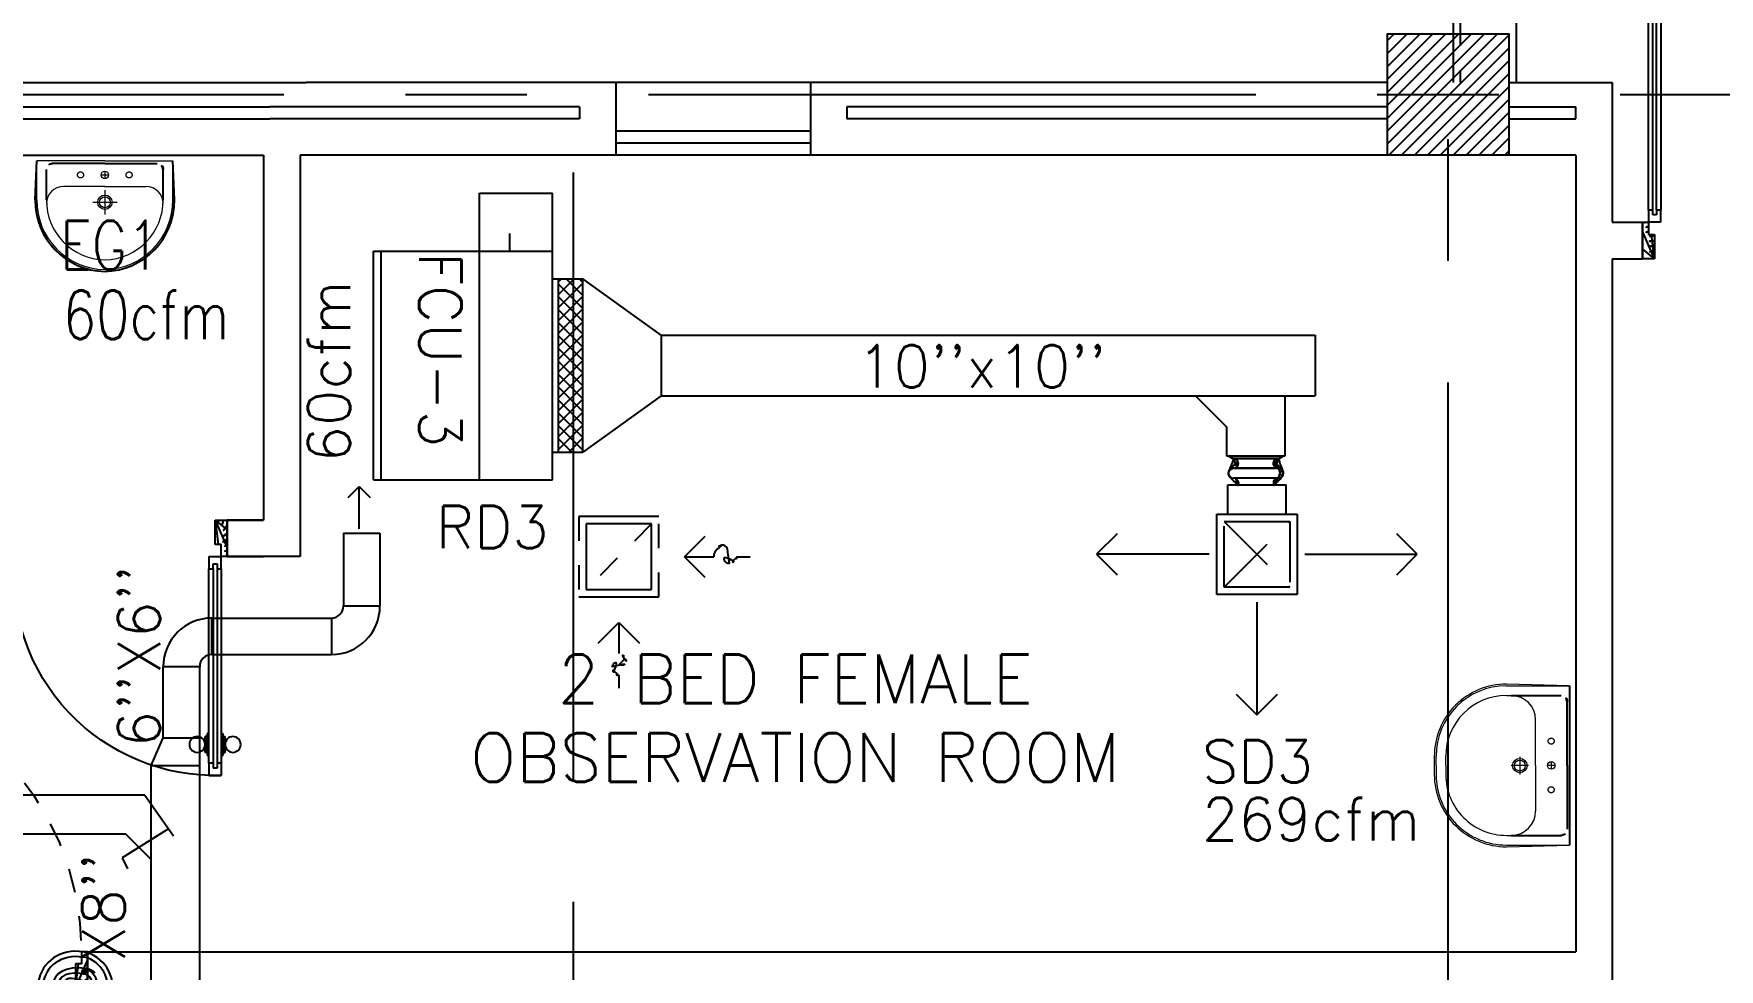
# Model space of a CAD drawing. Extents: x 417866230.2 to 417866327.8, y 43498045.5 to 43498135.4.
# Drawn here: x 417866292.42 to 417866299.35, y 43498118.33 to 43498122.17 of the extents above; entities that cross this region are included whole.
import ezdxf
from ezdxf.enums import TextEntityAlignment as Align

# ---------------------------------------------------------------- set-up
doc = ezdxf.new("R2010")
doc.units = 0
doc.header["$MEASUREMENT"] = 0
for name, pattern in [('CENTERX2', [4, 2.5, -0.5, 0.5, -0.5]), ('DASHED', [0.75, 0.5, -0.25]), ('HIDDEN', [0.375, 0.25, -0.125]), ('HIDDEN2', [0.1875, 0.125, -0.0625])]:
    doc.linetypes.add(name, pattern=pattern)
doc.layers.get('0').update_dxf_attribs({"linetype": 'CONTINUOUS'})
for name, color, linetype in [('AXES', 11, 'CENTERX2'), ('COL', 9, 'CONTINUOUS'), ('DOOR', 9, 'CONTINUOUS'), ('DOOR-DIM', 9, 'CONTINUOUS'), ('DUCT', 6, 'CONTINUOUS'), ('FCU', 6, 'CONTINUOUS'), ('FIX', 9, 'CONTINUOUS'), ('HAT', 12, 'CONTINUOUS'), ('INSUL', 9, 'CONTINUOUS'), ('M-AC-FLEX', 3, 'CONTINUOUS'), ('M-EGU.', 2, 'CONTINUOUS'), ('RM-NAME', 9, 'CONTINUOUS'), ('SCD', 2, 'CONTINUOUS'), ('STR', 9, 'CONTINUOUS'), ('WALL', 4, 'CONTINUOUS'), ('WIN', 9, 'CONTINUOUS')]:
    doc.layers.add(name, color=color, linetype=linetype)
doc.styles.add('ROMANS', font='ROMANS.shx', dxfattribs={"width": 0.6})

# ---------------------------------------------------------------- blocks, each defined once
blk = doc.blocks.new('A$C010A25D0')
at = {"layer": 'DOOR', "color": 0, "linetype": 'ByBlock'}
for p, q in [((0.3, 2030.9), (0.3, 1980.9)), ((0.3, 1980.9), (0.3, 2030.9)), ((50.3, 2030.9), (0.3, 2030.9)), ((30.3, 2013.9), (30.3, 1997.9)), ((50.3, 2013.9), (30.3, 2013.9)), ((50.3, 2030.9), (50.3, 2013.9)), ((82.7, 2030.9), (82.7, 2038.1)), ((172.7, 2038.1), (82.7, 2038.1)), ((95.3, 2038.1), (95.3, 2047.1)), ((95.3, 2047.1), (160.1, 2047.1)), ((95.3, 2038.1), (160.1, 2038.1)), ((160.1, 2038.1), (160.1, 2047.1)), ((172.7, 2030.9), (172.7, 2038.1)), ((950.3, 2013.9), (950.3, 2030.9)), ((950.3, 2030.9), (1000.3, 2030.9)), ((970.3, 2013.9), (950.3, 2013.9)), ((970.3, 1997.9), (970.3, 2013.9)), ((1000.3, 2055.9), (1000.3, 2030.9)), ((1000.3, 2055.9), (1150.3, 2055.9)), ((1000.3, 1980.9), (1000.3, 2030.9)), ((1000.3, 2030.9), (1050.3, 2030.9)), ((1050.3, 2030.9), (1050.3, 2005.9)), ((1150.3, 2005.9), (1150.3, 2055.9)), ((50.3, 1980.9), (0.3, 1980.9)), ((50.3, 1997.9), (30.3, 1997.9)), ((50.3, 1997.9), (50.3, 1980.9)), ((82.7, 1980.9), (82.7, 1973.7)), ((172.7, 1973.7), (82.7, 1973.7)), ((95.3, 1973.7), (95.3, 1964.7)), ((95.3, 1973.7), (160.1, 1973.7)), ((95.3, 1964.7), (160.1, 1964.7)), ((160.1, 1973.7), (160.1, 1964.7)), ((172.7, 1980.9), (172.7, 1973.7)), ((950.3, 1980.9), (950.3, 1997.9)), ((950.3, 1997.9), (970.3, 1997.9)), ((1000.3, 1980.9), (950.3, 1980.9)), ((1050.3, 2005.9), (1150.3, 2005.9)), ((95.3, 147.1), (160.1, 147.1)), ((95.3, 138.1), (95.3, 147.1)), ((160.1, 138.1), (160.1, 147.1)), ((50.3, 130.9), (0.3, 130.9)), ((0.3, 130.9), (0.3, 80.9)), ((0.3, 80.9), (0.3, 130.9)), ((50.3, 80.9), (0.3, 80.9)), ((50.3, 113.9), (30.3, 113.9)), ((30.3, 97.9), (30.3, 113.9)), ((50.3, 97.9), (30.3, 97.9)), ((50.3, 113.9), (50.3, 130.9)), ((50.3, 80.9), (50.3, 97.9)), ((172.7, 138.1), (82.7, 138.1)), ((82.7, 130.9), (82.7, 138.1)), ((82.7, 80.9), (82.7, 73.7)), ((172.7, 73.7), (82.7, 73.7)), ((95.3, 138.1), (160.1, 138.1)), ((95.3, 73.7), (160.1, 73.7)), ((95.3, 73.7), (95.3, 64.7)), ((160.1, 73.7), (160.1, 64.7)), ((172.7, 130.9), (172.7, 138.1)), ((172.7, 80.9), (172.7, 73.7)), ((1000.3, 130.9), (950.3, 130.9)), ((950.3, 130.9), (950.3, 113.9)), ((950.3, 113.9), (970.3, 113.9)), ((970.3, 97.9), (950.3, 97.9)), ((950.3, 97.9), (950.3, 80.9)), ((950.3, 80.9), (1000.3, 80.9)), ((970.3, 113.9), (970.3, 97.9)), ((1000.3, 130.9), (1000.3, 80.9)), ((1000.3, 55.9), (1000.3, 80.9)), ((1000.3, 80.9), (1050.3, 80.9)), ((1050.3, 80.9), (1050.3, 105.9)), ((1050.3, 105.9), (1150.3, 105.9)), ((1150.3, 105.9), (1150.3, 55.9)), ((95.3, 64.7), (160.1, 64.7)), ((1000.3, 55.9), (1150.3, 55.9))]:
    blk.add_line(p, q, dxfattribs=at)
at = {"layer": 'DOOR', "linetype": 'ByBlock'}
for p, q in [((950.3, 2030.9), (50.3, 2030.9)), ((950.3, 2013.9), (50.3, 2013.9)), ((950.3, 1997.9), (50.3, 1997.9)), ((50.3, 1980.9), (950.3, 1980.9)), ((50.3, 130.9), (950.3, 130.9)), ((950.3, 113.9), (50.3, 113.9)), ((950.3, 97.9), (50.3, 97.9)), ((950.3, 80.9), (50.3, 80.9)), ((1150.3, 55.9), (1000.3, 55.9))]:
    blk.add_line(p, q, dxfattribs=at)
at = {"layer": 'DOOR', "color": 9, "linetype": 'ByBlock'}
for p, q in [((1150.3, 2005.9), (1036.6, 2055.9)), ((1150.3, 2005.9), (1050.3, 2019.3)), ((1150.3, 2005.9), (1110.2, 2055.9)), ((1150.3, 105.9), (1036.6, 55.9)), ((1150.3, 105.9), (1050.3, 92.6)), ((1150.3, 105.9), (1110.2, 55.9))]:
    blk.add_line(p, q, dxfattribs=at)
at = {"layer": 'DOOR', "color": 0, "linetype": 'ByBlock'}
for centre in [(127.7, 2079.5), (127.7, 1932.4), (127.7, 179.5), (127.7, 32.4)]:
    blk.add_circle(centre, 32.4, dxfattribs=at)
at = {"layer": 'DOOR', "linetype": 'HIDDEN', "ltscale": 0.5}
for centre, start, end in [((951.3, 2005.9), 178.49405, 272.95682), ((951.3, 105.9), 87.04318, 181.50595)]:
    blk.add_arc(centre, 951.3, start, end, dxfattribs=at)
at = {"layer": 'DOOR', "color": 9, "linetype": 'ByBlock'}
for centre, radius, start, end in [((1150.3, 2005.9), 154.4, 161.10529, 166.28577), ((1150.3, 2005.9), 134.4, 158.15985, 169.28002), ((1150.3, 2005.9), 114.4, 154.08384, 167.37743), ((1150.3, 2005.9), 94.4, 148.01819, 180), ((1150.3, 2005.9), 74.4, 137.77643, 180), ((1150.3, 2005.9), 54.4, 113.20738, 180), ((1150.3, 2005.9), 34.4, 90, 180), ((1150.3, 2005.9), 14.4, 90, 180), ((1150.3, 105.9), 134.4, 190.71998, 201.84015), ((1150.3, 105.9), 114.4, 192.62257, 205.91616), ((1150.3, 105.9), 94.4, 180, 211.98181), ((1150.3, 105.9), 74.4, 180, 222.22357), ((1150.3, 105.9), 54.4, 180, 246.79262), ((1150.3, 105.9), 34.4, 180, 270), ((1150.3, 105.9), 14.4, 180, 270), ((1150.3, 105.9), 154.4, 193.71423, 198.89471)]:
    blk.add_arc(centre, radius, start, end, dxfattribs=at)
at = {"layer": 'WALL'}
blk.add_line((1000.3, 55.9), (1150.3, 55.9), dxfattribs=at)
blk = doc.blocks.new('*X36')
at = {"color": 0}
for p, q in [((80579.2, 69548.4), (81031.9, 70001)), ((80579.2, 69601.4), (80978.8, 70001)), ((80579.2, 69654.4), (80925.8, 70001)), ((80579.2, 69707.5), (80872.8, 70001)), ((80579.2, 69760.5), (80819.7, 70001)), ((80579.2, 69813.5), (80766.7, 70001)), ((80579.2, 69866.6), (80713.7, 70001)), ((80579.2, 69919.6), (80660.6, 70001)), ((80579.2, 69972.6), (80607.6, 70001)), ((80584.9, 69501), (81079.2, 69995.3)), ((80637.9, 69501), (81079.2, 69942.3)), ((80691, 69501), (81079.2, 69889.3)), ((80744, 69501), (81079.2, 69836.2)), ((80797, 69501), (81079.2, 69783.2)), ((80850.1, 69501), (81079.2, 69730.2)), ((80903.1, 69501), (81079.2, 69677.1)), ((80956.1, 69501), (81079.2, 69624.1)), ((81009.2, 69501), (81079.2, 69571.1)), ((81062.2, 69501), (81079.2, 69518))]:
    blk.add_line(p, q, dxfattribs=at)
blk = doc.blocks.new('RM1')
at = {"layer": 'RM-NAME', "style": 'ROMANS'}
for tag, p in [('ROOMNAME1', (0, 323.8)), ('ROOMNAME2', (0, 0))]:
    blk.add_attdef(tag, text='', height=200, dxfattribs=at).set_placement(p, align=Align.MIDDLE)
blk = doc.blocks.new('LAV-003')
at = {"layer": 'FIX', "linetype": 'ByBlock'}
blk.add_line((-327.5, -25), (327.5, -25), dxfattribs=at)
at = {"layer": 'FIX', "linetype": 'Continuous', "lineweight": 20}
for p, q in [((-327.5, -285), (-327.5, -25)), ((327.5, -285), (327.5, -25)), ((0, -165), (-187.5, -165)), ((0, -165), (187.5, -165)), ((-287.5, -285), (-287.5, -265)), ((287.5, -285), (287.5, -265)), ((0, -535), (-37.5, -535)), ((0, -535), (37.5, -535)), ((0, -575), (-37.5, -575)), ((0, -575), (37.5, -575))]:
    blk.add_line(p, q, dxfattribs=at)
at = {"layer": 'FIX', "linetype": 'ByBlock', "ltscale": 0.3}
for p, q in [((-287.5, -265), (-287.5, -60)), ((0, -35), (-262.5, -35)), ((0, -35), (262.5, -35)), ((287.5, -265), (287.5, -60))]:
    blk.add_line(p, q, dxfattribs=at)
at = {"layer": 'FIX', "lineweight": 20}
for p, q in [((-15.6, -100.9), (15.5, -100.9)), ((0, -85.4), (0, -116.5))]:
    blk.add_line(p, q, dxfattribs=at)
at = {"layer": 'FIX', "linetype": 'DASHED', "lineweight": 20, "ltscale": 0.04}
for p, q in [((0, -193.9), (0, -266.1)), ((-35.7, -230.5), (36.6, -230.5))]:
    blk.add_line(p, q, dxfattribs=at)
at = {"layer": 'FIX', "linetype": 'Continuous', "lineweight": 20}
blk.add_lwpolyline([(294.8, -25), (0, -25), (-327.5, -25), (-334.5, -285, 0.414214), (-37.5, -582), (0, -582), (37.5, -582, 0.414214), (334.5, -285), (327.5, -25), (0, -25)], format="xyb", dxfattribs=at)
at = {"layer": 'FIX', "linetype": 'HIDDEN', "lineweight": 20, "ltscale": 0.05}
for centre in [(-100, -100.9), (100, -100.9)]:
    blk.add_circle(centre, 12.4, dxfattribs=at)
at = {"layer": 'FIX', "lineweight": 20}
for centre, radius in [((0, -100.9), 15.5), ((0.5, -230), 29.5), ((0.5, -230), 22.5)]:
    blk.add_circle(centre, radius, dxfattribs=at)
at = {"layer": 'FIX', "linetype": 'ByBlock', "ltscale": 0.3}
for centre, start, end in [((-262.5, -60), 90, 180), ((262.5, -60), 0, 90)]:
    blk.add_arc(centre, 25, start, end, dxfattribs=at)
at = {"layer": 'FIX', "linetype": 'Continuous', "lineweight": 20}
for centre, radius, start, end in [((-187.5, -265), 100, 90, 180), ((187.5, -265), 100, 0, 90), ((-37.5, -285), 290, 180, 270), ((-37.5, -285), 250, 180, 270), ((37.5, -285), 290, 270, 0), ((37.5, -285), 250, 270, 0)]:
    blk.add_arc(centre, radius, start, end, dxfattribs=at)
blk = doc.blocks.new('DOOR100')
at = {"layer": 'DOOR', "color": 7, "linetype": 'ByBlock'}
for p, q in [((-75, 1250), (-75, 1300)), ((-75, 1300), (-25, 1300)), ((-25, 1300), (-75, 1300)), ((-58, 1250), (-75, 1250)), ((-58, 1250), (-58, 1270)), ((-42, 1270), (-58, 1270)), ((-42, 1250), (-42, 1270)), ((-25, 1250), (-42, 1250)), ((-25, 1250), (-25, 1300)), ((-91.2, 1205), (-91.2, 1140.2)), ((-82.2, 1205), (-91.2, 1205)), ((-82.2, 1127.6), (-82.2, 1217.6)), ((-75, 1217.6), (-82.2, 1217.6)), ((-82.2, 1205), (-82.2, 1140.2)), ((-25, 1217.6), (-17.8, 1217.6)), ((-17.8, 1127.6), (-17.8, 1217.6)), ((-17.8, 1205), (-17.8, 1140.2)), ((-17.8, 1205), (-8.8, 1205)), ((-8.8, 1205), (-8.8, 1140.2)), ((-82.2, 1140.2), (-91.2, 1140.2)), ((-75, 1127.6), (-82.2, 1127.6)), ((-25, 1127.6), (-17.8, 1127.6)), ((-17.8, 1140.2), (-8.8, 1140.2)), ((-1200, 0), (-1200, 150)), ((-1200, 150), (-1175, 150)), ((-1200, 150), (-1200, 0)), ((-1175, 150), (-1175, 100)), ((-75, 200), (-58, 200)), ((-75, 150), (-75, 200)), ((-75, 150), (-25, 150)), ((-58, 200), (-58, 180)), ((-58, 180), (-42, 180)), ((-42, 200), (-25, 200)), ((-42, 180), (-42, 200)), ((-25, 200), (-25, 150)), ((0, 150), (-25, 150)), ((-25, 150), (-25, 100)), ((0, 0), (0, 150)), ((0, 150), (0, 0)), ((-1150, 0), (-1200, 113.7)), ((-1175, 100), (-1150, 100)), ((-1150, 0), (-1163.4, 100)), ((-1150, 100), (-1150, 0)), ((-50, 0), (0, 113.7)), ((-50, 100), (-50, 0)), ((-50, 0), (-36.6, 100)), ((-25, 100), (-50, 100)), ((-1150, 0), (-1200, 40.1)), ((-1150, 0), (-1200, 0)), ((-50, 0), (0, 40.1)), ((-50, 0), (0, 0))]:
    blk.add_line(p, q, dxfattribs=at)
at = {"layer": 'DOOR', "linetype": 'ByBlock'}
for p, q in [((-75, 1250), (-75, 200)), ((-58, 200), (-58, 1250)), ((-42, 200), (-42, 1250)), ((-25, 200), (-25, 1250))]:
    blk.add_line(p, q, dxfattribs=at)
at = {"layer": 'DOOR', "color": 7, "linetype": 'ByBlock'}
for centre in [(-123.5, 1172.6), (23.5, 1172.6)]:
    blk.add_circle(centre, 32.4, dxfattribs=at)
at = {"layer": 'DOOR', "linetype": 'HIDDEN', "ltscale": 0.5}
blk.add_arc((-25, 150), 1150, 90, 180, dxfattribs=at)
at = {"layer": 'DOOR', "color": 7, "linetype": 'ByBlock'}
for centre, radius, start, end in [((-1150, 0), 154.4, 103.71423, 108.89471), ((-50, 0), 154.4, 71.10529, 76.28577), ((-1150, 0), 134.4, 100.71998, 111.84015), ((-1150, 0), 94.4, 90, 121.98181), ((-1150, 0), 74.4, 90, 132.22357), ((-50, 0), 94.4, 58.01819, 90), ((-50, 0), 74.4, 47.77643, 90), ((-50, 0), 134.4, 68.15985, 79.28002), ((-50, 0), 114.4, 64.08384, 77.37743), ((-1150, 0), 54.4, 90, 156.79262), ((-1150, 0), 34.4, 90, 180), ((-1150, 0), 14.4, 90, 180), ((-50, 0), 54.4, 23.20738, 90), ((-50, 0), 34.4, 0, 90), ((-50, 0), 14.4, 0, 90)]:
    blk.add_arc(centre, radius, start, end, dxfattribs=at)
blk = doc.blocks.new('DOOR90')
at = {"layer": 'DOOR', "color": 7, "linetype": 'ByBlock'}
for p, q in [((-150, 0), (0, 0)), ((-150, 0), (-150, -25)), ((0, -50), (-113.7, 0)), ((0, -50), (-40.1, 0)), ((0, -50), (0, 0)), ((-1000, -25), (-1050, -25)), ((-1050, -75), (-1050, -25)), ((-1050, -25), (-1050, -75)), ((-1000, -42), (-1020, -42)), ((-1020, -42), (-1020, -58)), ((-1000, -58), (-1020, -58)), ((-1000, -25), (-1000, -42)), ((-1000, -58), (-1000, -75)), ((-877.6, -17.8), (-967.6, -17.8)), ((-967.6, -25), (-967.6, -17.8)), ((-955, -8.8), (-890.2, -8.8)), ((-955, -17.8), (-955, -8.8)), ((-955, -17.8), (-890.2, -17.8)), ((-890.2, -17.8), (-890.2, -8.8)), ((-877.6, -25), (-877.6, -17.8)), ((-200, -25), (-150, -25)), ((-200, -42), (-200, -25)), ((-180, -42), (-200, -42)), ((-200, -58), (-180, -58)), ((-200, -75), (-200, -58)), ((-180, -58), (-180, -42)), ((-150, -25), (-100, -25)), ((-150, -75), (-150, -25)), ((-100, -25), (-100, -50)), ((0, -50), (-100, -36.6)), ((-100, -50), (0, -50)), ((-1000, -75), (-1050, -75)), ((-967.6, -75), (-967.6, -82.2)), ((-877.6, -82.2), (-967.6, -82.2)), ((-955, -82.2), (-890.2, -82.2)), ((-955, -82.2), (-955, -91.2)), ((-955, -91.2), (-890.2, -91.2)), ((-890.2, -82.2), (-890.2, -91.2)), ((-877.6, -75), (-877.6, -82.2)), ((-150, -75), (-200, -75)), ((-150, -875), (-100, -875)), ((-150, -900), (-150, -875)), ((-150, -900), (0, -900)), ((0, -900), (-150, -900)), ((0, -850), (-113.7, -900)), ((-100, -875), (-100, -850)), ((0, -850), (-100, -863.4)), ((-100, -850), (0, -850)), ((0, -850), (-40.1, -900)), ((0, -850), (0, -900))]:
    blk.add_line(p, q, dxfattribs=at)
at = {"layer": 'DOOR', "linetype": 'ByBlock'}
for p, q in [((-200, -25), (-1000, -25)), ((-200, -42), (-1000, -42)), ((-200, -58), (-1000, -58)), ((-1000, -75), (-200, -75))]:
    blk.add_line(p, q, dxfattribs=at)
at = {"layer": 'DOOR', "color": 7, "linetype": 'ByBlock'}
for centre in [(-922.6, 23.5), (-922.6, -123.5)]:
    blk.add_circle(centre, 32.4, dxfattribs=at)
for centre, radius, start, end in [((0, -50), 154.4, 161.10529, 166.28577), ((0, -50), 94.4, 148.01819, 180), ((0, -50), 134.4, 158.15985, 169.28002), ((0, -50), 114.4, 154.08384, 167.37743), ((0, -50), 74.4, 137.77643, 180), ((0, -50), 54.4, 113.20738, 180), ((0, -50), 34.4, 90, 180), ((0, -50), 14.4, 90, 180), ((0, -850), 154.4, 193.71423, 198.89471), ((0, -850), 134.4, 190.71998, 201.84015), ((0, -850), 94.4, 180, 211.98181), ((0, -850), 74.4, 180, 222.22357), ((0, -850), 54.4, 180, 246.79262), ((0, -850), 34.4, 180, 270), ((0, -850), 14.4, 180, 270)]:
    blk.add_arc(centre, radius, start, end, dxfattribs=at)
at = {"layer": 'DOOR', "linetype": 'HIDDEN', "ltscale": 0.5}
blk.add_arc((-222.2, -50), 828.2, 178.27012, 275.00304, dxfattribs=at)
blk = doc.blocks.new('9RCD')
at = {"color": 2}
blk.add_line((0, 407), (0, 450), dxfattribs=at)
at = {"layer": 'M-EGU.'}
for p, q in [((0, 225), (-70.7, 295.7)), ((0, 225), (0, 331.9)), ((70.7, 295.7), (0, 225)), ((-295.7, 70.7), (-225, 0)), ((112.5, 112.5), (-112.5, 112.5)), ((-112.5, 112.5), (-112.5, -112.5)), ((112.5, -112.5), (112.5, 112.5)), ((-225, 0), (-326.1, 0)), ((-225, 0), (-295.7, -70.7)), ((-112.5, -112.5), (112.5, -112.5))]:
    blk.add_line(p, q, dxfattribs=at)
at = {"layer": 'M-EGU.', "linetype": 'HIDDEN'}
for p, q in [((137.5, 137.5), (-137.5, 137.5)), ((-137.5, 137.5), (-137.5, -137.5)), ((137.5, -137.5), (137.5, 137.5)), ((-112.5, -112.5), (112.5, 112.5)), ((-137.5, -137.5), (137.5, -137.5))]:
    blk.add_line(p, q, dxfattribs=at)
at = {"layer": 'M-EGU.', "color": 2}
blk.add_line((-405.7, 0), (-450, 0), dxfattribs=at)
blk.add_lwpolyline([(0, 407, -0.187862), (18.4, 395.6, -0.202645), (23.4, 376.1, -0.616915), (-1.7, 368, 0.668708), (-25.3, 358.4, 0.194285), (-18.2, 340.4, 0.186051), (0, 331.9)], format="xyb", dxfattribs=at)
at = {"layer": 'M-EGU.'}
blk.add_lwpolyline([(-405.7, 0, -0.1324), (-394.5, 16.1, -0.15664), (-379.1, 22.4, -0.736612), (-366.5, -9, 0.774232), (-352.6, -39.4, 0.203349), (-331.5, -25.7, 0.193808), (-326.1, 0)], format="xyb", dxfattribs=at)
blk = doc.blocks.new('*X118')
at = {"color": 0}
for p, q in [((23911.7, -1650.2), (23966, -1595.9)), ((23911.7, -1597.2), (23912.9, -1595.9)), ((23969.8, -1695.9), (23911.7, -1637.8)), ((23919, -1695.9), (24019, -1595.9)), ((24022.8, -1695.9), (23922.8, -1595.9)), ((23972, -1695.9), (24072, -1595.9)), ((24075.9, -1695.9), (23975.9, -1595.9)), ((24025.1, -1695.9), (24125.1, -1595.9)), ((24128.9, -1695.9), (24028.9, -1595.9)), ((24078.1, -1695.9), (24178.1, -1595.9)), ((24181.9, -1695.9), (24081.9, -1595.9)), ((24131.1, -1695.9), (24231.1, -1595.9)), ((24235, -1695.9), (24135, -1595.9)), ((24184.2, -1695.9), (24284.2, -1595.9)), ((24288, -1695.9), (24188, -1595.9)), ((24237.2, -1695.9), (24337.2, -1595.9)), ((24341, -1695.9), (24241, -1595.9)), ((24290.2, -1695.9), (24390.2, -1595.9)), ((24394.1, -1695.9), (24294.1, -1595.9)), ((24343.3, -1695.9), (24443.3, -1595.9)), ((24447.1, -1695.9), (24347.1, -1595.9)), ((24396.3, -1695.9), (24496.3, -1595.9)), ((24500.1, -1695.9), (24400.1, -1595.9)), ((24449.3, -1695.9), (24549.3, -1595.9)), ((24553.2, -1695.9), (24453.2, -1595.9)), ((24502.4, -1695.9), (24602.4, -1595.9)), ((24606.2, -1695.9), (24506.2, -1595.9)), ((24555.4, -1695.9), (24623.7, -1627.6)), ((24623.7, -1660.4), (24559.2, -1595.9)), ((24623.7, -1607.4), (24612.3, -1595.9)), ((23916.8, -1695.9), (23911.7, -1690.9)), ((24608.4, -1695.9), (24623.7, -1680.7))]:
    blk.add_line(p, q, dxfattribs=at)

msp = doc.modelspace()

# ---------------------------------------------------------------- linework, layer by layer
at = {"layer": 'AXES'}
for p, q in [((417866298.2369, 43498046.2382), (417866298.2369, 43498134.7153)), ((417866230.9454, 43498121.9221), (417866300.0369, 43498121.9221)), ((417866294.6369, 43498063.1021), (417866294.6369, 43498121.6721))]:
    msp.add_line(p, q, dxfattribs=at)
at = {"layer": 'COL'}
msp.add_lwpolyline([(417866297.9869, 43498121.6721), (417866297.9869, 43498122.1721), (417866298.4869, 43498122.1721), (417866298.4869, 43498121.6721)], close=True, dxfattribs=at)
at = {"layer": 'DUCT'}
for p, q in [((417866294.9976, 43498120.9329), (417866294.6756, 43498121.1639)), ((417866294.9976, 43498120.9329), (417866297.6897, 43498120.9329)), ((417866294.9976, 43498120.9329), (417866294.9976, 43498120.6829)), ((417866297.6897, 43498120.9329), (417866297.6897, 43498120.6829)), ((417866294.9976, 43498120.6829), (417866294.6756, 43498120.4519)), ((417866294.9976, 43498120.6829), (417866297.6897, 43498120.6829)), ((417866297.1974, 43498120.6829), (417866297.3254, 43498120.5549)), ((417866297.5654, 43498120.6829), (417866297.5654, 43498120.4349)), ((417866297.3254, 43498120.4349), (417866297.3254, 43498120.5549)), ((417866297.5654, 43498120.4349), (417866297.3254, 43498120.4349)), ((417866293.6906, 43498120.1185), (417866293.8406, 43498120.1185)), ((417866293.6906, 43498120.1185), (417866293.6906, 43498119.8192)), ((417866293.8406, 43498120.1185), (417866293.8406, 43498119.8192)), ((417866293.1486, 43498119.6192), (417866293.1486, 43498119.7692)), ((417866293.1486, 43498119.7692), (417866293.6406, 43498119.7692)), ((417866293.6406, 43498119.7692), (417866293.6406, 43498119.6192)), ((417866293.6906, 43498119.8192), (417866293.8406, 43498119.8192)), ((417866293.0986, 43498119.5692), (417866292.9486, 43498119.5692)), ((417866292.9486, 43498119.2771), (417866292.9486, 43498119.5692)), ((417866293.0986, 43498110.9641), (417866293.0986, 43498119.5692)), ((417866293.1486, 43498119.6192), (417866293.6406, 43498119.6192)), ((417866292.8986, 43498119.1633), (417866292.9486, 43498119.2771)), ((417866292.9486, 43498119.2771), (417866293.0986, 43498119.2771)), ((417866292.8986, 43498117.8871), (417866292.8986, 43498119.1633)), ((417866292.8986, 43498119.1633), (417866293.0986, 43498119.1633)), ((417866292.8734, 43498119.0414), (417866291.0841, 43498119.0414)), ((417866292.8734, 43498119.0414), (417866292.991, 43498118.8735)), ((417866291.0841, 43498118.8814), (417866292.7934, 43498118.8814)), ((417866292.9704, 43498118.9029), (417866292.7789, 43498118.7828)), ((417866292.8986, 43498118.7762), (417866292.7934, 43498118.8814)), ((417866292.7789, 43498118.7828), (417866292.7789, 43498118.7828)), ((417866292.7789, 43498118.7828), (417866292.8019, 43498118.7376))]:
    msp.add_line(p, q, dxfattribs=at)
for centre, radius, start, end in [((417866293.1486, 43498119.5692), 0.2, 90, 180), ((417866293.6406, 43498119.8192), 0.2, 270, 0), ((417866293.6406, 43498119.8192), 0.05, 270, 0), ((417866293.1486, 43498119.5692), 0.05, 90, 180)]:
    msp.add_arc(centre, radius, start, end, dxfattribs=at)
at = {"layer": 'FCU', "color": 3}
for p, q in [((417866294.2506, 43498121.2779), (417866294.2506, 43498121.5159)), ((417866294.2506, 43498121.5159), (417866294.5506, 43498121.5159)), ((417866294.5506, 43498121.2779), (417866294.5506, 43498121.5159)), ((417866294.3756, 43498121.2779), (417866294.3756, 43498121.3513)), ((417866293.8456, 43498120.3379), (417866293.8456, 43498121.2779)), ((417866294.5506, 43498121.1639), (417866294.6756, 43498121.1639)), ((417866294.5756, 43498120.4519), (417866294.5756, 43498121.1639)), ((417866294.6756, 43498120.4519), (417866294.6756, 43498121.1639)), ((417866294.5506, 43498120.4519), (417866294.6756, 43498120.4519))]:
    msp.add_line(p, q, dxfattribs=at)
at = {"layer": 'FCU', "color": 6}
for p, q in [((417866293.8136, 43498121.2779), (417866294.5506, 43498121.2779)), ((417866293.8136, 43498120.3379), (417866293.8136, 43498121.2779)), ((417866294.2506, 43498120.3379), (417866294.2506, 43498121.2779)), ((417866294.5506, 43498120.3379), (417866294.5506, 43498121.2779)), ((417866293.8136, 43498120.3379), (417866294.5506, 43498120.3379))]:
    msp.add_line(p, q, dxfattribs=at)
at = {"layer": 'FIX', "linetype": 'ByBlock', "ltscale": 0.3}
for p, q in [((417866292.4211, 43498121.4891), (417866292.4281, 43498121.6491)), ((417866292.7081, 43498121.6391), (417866292.4931, 43498121.6391)), ((417866292.7081, 43498121.6391), (417866292.9231, 43498121.6391)), ((417866292.9951, 43498121.4891), (417866292.9881, 43498121.6491)), ((417866292.4681, 43498121.4891), (417866292.4681, 43498121.6141)), ((417866292.9481, 43498121.4891), (417866292.9481, 43498121.6141))]:
    msp.add_line(p, q, dxfattribs=at)
at = {"layer": 'FIX', "linetype": 'Continuous', "lineweight": 20}
for p, q in [((417866292.4281, 43498121.4891), (417866292.4281, 43498121.6491)), ((417866292.7081, 43498121.6491), (417866292.4281, 43498121.6491)), ((417866292.7081, 43498121.6491), (417866292.4608, 43498121.6491)), ((417866292.7081, 43498121.6491), (417866292.9881, 43498121.6491)), ((417866292.7081, 43498121.6491), (417866292.9554, 43498121.6491)), ((417866292.9881, 43498121.4891), (417866292.9881, 43498121.6491)), ((417866292.7081, 43498121.5441), (417866292.5381, 43498121.5441)), ((417866292.7081, 43498121.5441), (417866292.8781, 43498121.5441))]:
    msp.add_line(p, q, dxfattribs=at)
at = {"layer": 'FIX', "lineweight": 20}
for p, q in [((417866292.6925, 43498121.5916), (417866292.7236, 43498121.5916)), ((417866292.7081, 43498121.6071), (417866292.7081, 43498121.576))]:
    msp.add_line(p, q, dxfattribs=at)
at = {"layer": 'FIX', "linetype": 'DASHED', "lineweight": 20, "ltscale": 0.05}
for p, q in [((417866292.7086, 43498121.5291), (417866292.7086, 43498121.4291)), ((417866292.7086, 43498121.5291), (417866292.7086, 43498121.4291)), ((417866292.6586, 43498121.4791), (417866292.7586, 43498121.4791))]:
    msp.add_line(p, q, dxfattribs=at)
at = {"layer": 'FIX', "linetype": 'HIDDEN', "lineweight": 20, "ltscale": 0.05}
for centre in [(417866292.6081, 43498121.5916), (417866292.8081, 43498121.5916)]:
    msp.add_circle(centre, 0.0124, dxfattribs=at)
at = {"layer": 'FIX', "lineweight": 20}
for centre, radius in [((417866292.7081, 43498121.5916), 0.0155), ((417866292.7086, 43498121.4791), 0.0295), ((417866292.7086, 43498121.4791), 0.0225)]:
    msp.add_circle(centre, radius, dxfattribs=at)
at = {"layer": 'FIX', "linetype": 'ByBlock', "ltscale": 0.3}
for centre, radius, start, end in [((417866292.4931, 43498121.6141), 0.025, 90, 180), ((417866292.9231, 43498121.6141), 0.025, 0, 90), ((417866292.7132, 43498121.4871), 0.2921, 179.60965, 269.00362), ((417866292.703, 43498121.4871), 0.2921, 270.99638, 0.39035)]:
    msp.add_arc(centre, radius, start, end, dxfattribs=at)
at = {"layer": 'FIX', "linetype": 'Continuous', "lineweight": 20}
for centre, radius, start, end in [((417866292.5381, 43498121.4741), 0.07, 90, 180), ((417866292.8781, 43498121.4741), 0.07, 0, 90), ((417866292.7132, 43498121.4871), 0.2851, 179.60002, 268.97983), ((417866292.7131, 43498121.4871), 0.2451, 179.53434, 268.81866), ((417866292.703, 43498121.4871), 0.2851, 271.02017, 0.39998), ((417866292.703, 43498121.4871), 0.2451, 271.18134, 0.46566)]:
    msp.add_arc(centre, radius, start, end, dxfattribs=at)
at = {"layer": 'INSUL'}
for p, q in [((417866291.2869, 43498121.8721), (417866293.3869, 43498121.8721)), ((417866294.6619, 43498121.8721), (417866293.3869, 43498121.8721)), ((417866294.6619, 43498121.8721), (417866294.6619, 43498121.8221)), ((417866297.9869, 43498121.8721), (417866295.7619, 43498121.8721)), ((417866295.7619, 43498121.8721), (417866295.7619, 43498121.8221)), ((417866298.4869, 43498121.8721), (417866298.7619, 43498121.8721)), ((417866298.4869, 43498121.8721), (417866298.7619, 43498121.8721)), ((417866298.4869, 43498121.8721), (417866298.7619, 43498121.8721)), ((417866298.7619, 43498121.8221), (417866298.7619, 43498121.8721)), ((417866298.7619, 43498121.8221), (417866298.7619, 43498121.8721)), ((417866298.7619, 43498121.8221), (417866298.7619, 43498121.8721)), ((417866298.7619, 43498121.8221), (417866298.7619, 43498121.8721)), ((417866291.2869, 43498121.8221), (417866293.3869, 43498121.8221)), ((417866294.6619, 43498121.8221), (417866293.3869, 43498121.8221)), ((417866297.9869, 43498121.8221), (417866295.7619, 43498121.8221)), ((417866298.4869, 43498121.8221), (417866298.7619, 43498121.8221)), ((417866298.4869, 43498121.8221), (417866298.7619, 43498121.8221)), ((417866298.4869, 43498121.8221), (417866298.7619, 43498121.8221))]:
    msp.add_line(p, q, dxfattribs=at)
at = {"layer": 'M-AC-FLEX', "color": 11}
for p, q in [((417866297.3527, 43498120.4258), (417866297.5378, 43498120.4258)), ((417866297.3527, 43498120.4258), (417866297.5378, 43498120.4258)), ((417866297.5381, 43498120.4258), (417866297.353, 43498120.4258)), ((417866297.5381, 43498120.4258), (417866297.353, 43498120.4258)), ((417866297.5381, 43498120.4258), (417866297.353, 43498120.4258)), ((417866297.5381, 43498120.4258), (417866297.353, 43498120.4258)), ((417866297.5381, 43498120.4258), (417866297.353, 43498120.4258)), ((417866297.5381, 43498120.4258), (417866297.353, 43498120.4258)), ((417866297.3527, 43498120.3851), (417866297.5378, 43498120.3851)), ((417866297.3527, 43498120.3851), (417866297.5378, 43498120.3851)), ((417866297.5381, 43498120.3851), (417866297.353, 43498120.3851)), ((417866297.5381, 43498120.3851), (417866297.353, 43498120.3851)), ((417866297.5381, 43498120.3851), (417866297.353, 43498120.3851)), ((417866297.5381, 43498120.3851), (417866297.353, 43498120.3851)), ((417866297.5381, 43498120.3851), (417866297.353, 43498120.3851)), ((417866297.5381, 43498120.3851), (417866297.353, 43498120.3851)), ((417866297.5381, 43498120.3444), (417866297.353, 43498120.3444)), ((417866297.5381, 43498120.3444), (417866297.353, 43498120.3444)), ((417866297.5381, 43498120.3444), (417866297.353, 43498120.3444)), ((417866297.5381, 43498120.3444), (417866297.353, 43498120.3444))]:
    msp.add_line(p, q, dxfattribs=at)
at = {"layer": 'M-AC-FLEX'}
for points in [[(417866297.353, 43498120.4258, -1), (417866297.353, 43498120.3851, 1), (417866297.353, 43498120.3444)], [(417866297.3713, 43498120.4144, -0.554927), (417866297.353, 43498120.3851, 1), (417866297.353, 43498120.3444)], [(417866297.353, 43498120.4258, -0.314352), (417866297.334, 43498120.4386, -0.314352)], [(417866297.334, 43498120.4386, 0.304577), (417866297.3523, 43498120.4258)], [(417866297.3361, 43498120.4349, 0.250918), (417866297.353, 43498120.4258)], [(417866297.3531, 43498120.4258, 0.00451), (417866297.3527, 43498120.4258, -0.008922), (417866297.352, 43498120.4258)], [(417866297.3527, 43498120.4258, -0.008922), (417866297.352, 43498120.4258)], [(417866297.3522, 43498120.4258, 0.001808), (417866297.3523, 43498120.4258)], [(417866297.353, 43498120.4258, -0.01069), (417866297.3522, 43498120.4258, -0.01069)], [(417866297.3523, 43498120.4258, 0.004461), (417866297.3527, 43498120.4258)], [(417866297.3523, 43498120.4258, 0.004461), (417866297.3527, 43498120.4258)], [(417866297.5199, 43498120.3965, -0.554929), (417866297.5381, 43498120.4258, 0.250918), (417866297.5551, 43498120.4349, 0.250918)], [(417866297.5381, 43498120.4258, 1), (417866297.5381, 43498120.3851)], [(417866297.5381, 43498120.4258, 0.554927), (417866297.5199, 43498120.3965, 0.554927)], [(417866297.5381, 43498120.3851, -1), (417866297.5381, 43498120.4258)], [(417866297.5381, 43498120.4258, 1), (417866297.5381, 43498120.3851, -1), (417866297.5381, 43498120.3444)], [(417866297.5381, 43498120.3851, -0.554927), (417866297.5199, 43498120.4144, -0.554927)], [(417866297.5199, 43498120.4144, 0.554927), (417866297.5381, 43498120.3851, -1), (417866297.5381, 43498120.3444)], [(417866297.5374, 43498120.4258, -0.00451), (417866297.5378, 43498120.4258, 0.314382), (417866297.5568, 43498120.4386, 0.314382)], [(417866297.5385, 43498120.4258, -0.008975), (417866297.5378, 43498120.4258)], [(417866297.5381, 43498120.4258, 0.250917), (417866297.5551, 43498120.4349, 0.250917)], [(417866297.5551, 43498120.4349, -0.250917), (417866297.5381, 43498120.4258)], [(417866297.5381, 43498120.4258, 0.250918), (417866297.5551, 43498120.4349, 0.250918)], [(417866297.5551, 43498120.4349, -0.250918), (417866297.5381, 43498120.4258)], [(417866297.5551, 43498120.4349, -0.250918), (417866297.5381, 43498120.4258)], [(417866297.3713, 43498120.315, 0.554927), (417866297.353, 43498120.3444, -1), (417866297.353, 43498120.3851)], [(417866297.372, 43498120.3165, 0.530339), (417866297.353, 43498120.3444, -1), (417866297.353, 43498120.3851)], [(417866297.353, 43498120.3851, 0.314352), (417866297.334, 43498120.3723, 0.314352)], [(417866297.334, 43498120.3723, -0.304577), (417866297.3523, 43498120.3851)], [(417866297.3531, 43498120.3851, -0.00451), (417866297.3527, 43498120.3851, 0.008922), (417866297.352, 43498120.3851)], [(417866297.3527, 43498120.3851, 0.008922), (417866297.352, 43498120.3851)], [(417866297.3522, 43498120.3851, -0.001808), (417866297.3523, 43498120.3851)], [(417866297.353, 43498120.3851, 0.01069), (417866297.3522, 43498120.3851, 0.01069)], [(417866297.3523, 43498120.3851, -0.004461), (417866297.3527, 43498120.3851)], [(417866297.3523, 43498120.3851, -0.004461), (417866297.3527, 43498120.3851)], [(417866297.5199, 43498120.315, -0.554927), (417866297.5381, 43498120.3444, 1), (417866297.5381, 43498120.3851)], [(417866297.5192, 43498120.3165, -0.530339), (417866297.5381, 43498120.3444, 1), (417866297.5381, 43498120.3851)], [(417866297.5381, 43498120.3444, 0.554927), (417866297.5199, 43498120.315, 0.554927)], [(417866297.5381, 43498120.3444, 0.530339), (417866297.5192, 43498120.3165, 0.530339)], [(417866297.5374, 43498120.3851, 0.00451), (417866297.5378, 43498120.3851, -0.314382), (417866297.5568, 43498120.3723, -0.314382)], [(417866297.5385, 43498120.3851, 0.008975), (417866297.5378, 43498120.3851)], [(417866297.5381, 43498120.3444, 1), (417866297.5381, 43498120.3851)], [(417866297.5381, 43498120.3851, -1), (417866297.5381, 43498120.3444)], [(417866297.5381, 43498120.3851, -1), (417866297.5381, 43498120.3444)], [(417866297.5381, 43498120.3444, 1), (417866297.5381, 43498120.3851)]]:
    msp.add_lwpolyline(points, format="xyb", dxfattribs=at)
at = {"layer": 'M-EGU.'}
for p, q in [((417866293.7103, 43498120.265), (417866293.7556, 43498120.3103)), ((417866293.7103, 43498120.265), (417866293.7556, 43498120.3103)), ((417866293.7556, 43498120.3103), (417866293.8009, 43498120.265)), ((417866293.7556, 43498120.136), (417866293.7556, 43498120.3103)), ((417866293.7556, 43498120.136), (417866293.7556, 43498120.3103)), ((417866293.7556, 43498120.3103), (417866293.8009, 43498120.265)), ((417866297.3298, 43498120.1965), (417866297.3298, 43498120.3165)), ((417866297.3298, 43498120.3165), (417866297.5698, 43498120.3165)), ((417866297.5698, 43498120.1965), (417866297.5698, 43498120.3165)), ((417866297.2848, 43498119.8665), (417866297.2848, 43498120.1965)), ((417866297.2848, 43498120.1965), (417866297.6148, 43498120.1965)), ((417866297.6148, 43498120.1965), (417866297.6148, 43498119.8665)), ((417866296.8747, 43498120.1163), (417866296.7898, 43498120.0315)), ((417866298.1098, 43498120.0315), (417866298.025, 43498120.1163)), ((417866297.2532, 43498120.0315), (417866296.7898, 43498120.0315)), ((417866296.7898, 43498120.0315), (417866296.8747, 43498119.9466)), ((417866297.6464, 43498120.0315), (417866298.1098, 43498120.0315)), ((417866298.025, 43498119.9466), (417866298.1098, 43498120.0315)), ((417866297.6148, 43498119.8665), (417866297.2848, 43498119.8665)), ((417866297.4498, 43498119.8349), (417866297.4498, 43498119.3715)), ((417866297.365, 43498119.4563), (417866297.4498, 43498119.3715)), ((417866297.4498, 43498119.3715), (417866297.5347, 43498119.4563))]:
    msp.add_line(p, q, dxfattribs=at)
at = {"layer": 'M-EGU.', "linetype": 'HIDDEN'}
for p, q in [((417866297.3148, 43498119.8965), (417866297.3148, 43498120.1665)), ((417866297.3148, 43498119.8965), (417866297.5848, 43498120.1665)), ((417866297.3148, 43498120.1665), (417866297.5848, 43498119.8965)), ((417866297.3148, 43498120.1665), (417866297.5848, 43498120.1665)), ((417866297.5848, 43498120.1665), (417866297.5848, 43498119.8965)), ((417866297.5848, 43498119.8965), (417866297.3148, 43498119.8965))]:
    msp.add_line(p, q, dxfattribs=at)
at = {"layer": 'STR'}
for p, q in [((417866298.2569, 43498125.1921), (417866298.2569, 43498121.9721)), ((417866298.5169, 43498125.1921), (417866298.5169, 43498121.9721))]:
    msp.add_line(p, q, dxfattribs=at)
at = {"layer": 'STR', "linetype": 'HIDDEN2'}
msp.add_line((417866298.2869, 43498125.1721), (417866298.2869, 43498121.9721), dxfattribs=at)
at = {"layer": 'WALL'}
for p, q in [((417866291.2869, 43498121.9721), (417866293.5369, 43498121.9721)), ((417866294.8119, 43498121.9721), (417866293.5369, 43498121.9721)), ((417866294.8119, 43498121.9721), (417866294.8119, 43498121.6721)), ((417866294.8119, 43498121.9721), (417866294.8119, 43498121.6721)), ((417866297.9869, 43498121.9721), (417866295.6119, 43498121.9721)), ((417866295.6119, 43498121.9721), (417866295.6119, 43498121.6721)), ((417866295.6119, 43498121.9721), (417866295.6119, 43498121.6721)), ((417866298.4869, 43498121.9721), (417866298.9119, 43498121.9721)), ((417866298.4869, 43498121.9721), (417866298.9119, 43498121.9721)), ((417866298.4869, 43498121.9721), (417866298.9119, 43498121.9721)), ((417866298.9119, 43498121.9721), (417866298.9119, 43498121.3971)), ((417866298.9119, 43498121.9721), (417866298.9119, 43498121.3971)), ((417866291.2869, 43498121.6721), (417866293.3619, 43498121.6721)), ((417866293.3619, 43498121.6721), (417866293.3619, 43498120.1721)), ((417866294.8119, 43498121.6721), (417866293.5119, 43498121.6721)), ((417866293.5119, 43498121.6721), (417866293.5119, 43498120.0221)), ((417866297.9869, 43498121.6721), (417866295.6119, 43498121.6721)), ((417866298.7619, 43498121.6721), (417866298.4869, 43498121.6721)), ((417866298.7619, 43498121.6721), (417866298.4869, 43498121.6721)), ((417866298.7619, 43498121.6721), (417866298.4869, 43498121.6721)), ((417866298.7619, 43498121.6721), (417866298.7619, 43498118.3971)), ((417866298.7619, 43498121.6721), (417866298.7619, 43498118.3971)), ((417866298.7619, 43498121.6721), (417866298.7619, 43498118.3971)), ((417866298.9119, 43498121.3971), (417866299.0369, 43498121.3971)), ((417866298.9119, 43498121.3971), (417866299.0369, 43498121.3971)), ((417866298.9119, 43498121.3971), (417866299.0369, 43498121.3971)), ((417866299.0369, 43498121.3971), (417866299.0369, 43498121.2471)), ((417866299.0369, 43498121.3971), (417866299.0369, 43498121.2471)), ((417866299.0369, 43498121.3971), (417866299.0369, 43498121.2471)), ((417866299.0369, 43498121.3971), (417866299.0369, 43498121.2471)), ((417866298.9119, 43498121.2471), (417866298.9119, 43498105.1971)), ((417866298.9119, 43498121.2471), (417866298.9119, 43498105.1971)), ((417866298.9119, 43498121.2471), (417866299.0369, 43498121.2471)), ((417866298.9119, 43498121.2471), (417866299.0369, 43498121.2471)), ((417866298.9119, 43498121.2471), (417866298.9119, 43498105.1971)), ((417866298.9119, 43498121.2471), (417866299.0369, 43498121.2471)), ((417866298.9119, 43498120.8912), (417866298.9119, 43498105.1971)), ((417866293.3619, 43498120.1721), (417866293.2119, 43498120.1721)), ((417866293.2119, 43498120.1721), (417866293.3619, 43498120.1721)), ((417866293.2119, 43498120.1721), (417866293.2119, 43498120.0221)), ((417866293.2119, 43498120.1721), (417866293.2119, 43498120.0221)), ((417866293.5119, 43498120.0221), (417866293.2119, 43498120.0221)), ((417866293.2119, 43498120.0221), (417866293.3619, 43498120.0221)), ((417866292.6369, 43498118.3971), (417866298.7619, 43498118.3971)), ((417866292.6369, 43498118.3971), (417866292.6369, 43498118.2471)), ((417866297.6369, 43498118.3971), (417866298.7619, 43498118.3971))]:
    msp.add_line(p, q, dxfattribs=at)
at = {"layer": 'WIN'}
for p, q in [((417866295.6119, 43498121.9721), (417866294.8119, 43498121.9721)), ((417866295.6119, 43498121.7721), (417866294.8119, 43498121.7721)), ((417866295.6119, 43498121.7721), (417866294.8119, 43498121.7721)), ((417866295.6119, 43498121.7221), (417866294.8119, 43498121.7221)), ((417866295.6119, 43498121.6721), (417866294.8119, 43498121.6721))]:
    msp.add_line(p, q, dxfattribs=at)

# ---------------------------------------------------------------- block references
at = {"layer": 'DOOR', "xscale": 0.0009999999892897904, "yscale": 0.0009999999892897904, "zscale": 0.001, "rotation": 270}
msp.add_blockref('A$C010A25D0', (417866298.9809, 43498122.3974), dxfattribs=at)
at = {"layer": 'DOOR', "xscale": -0.001000000047497451, "yscale": 0.0009999999892897904, "zscale": 0.001}
msp.add_blockref('DOOR100', (417866291.4369, 43498118.2471), dxfattribs=at)
at = {"layer": 'DOOR-DIM', "xscale": -0.0009999999892897904, "yscale": 0.0009999999892897904, "zscale": 0.001, "rotation": 270}
msp.add_blockref('DOOR90', (417866293.2119, 43498120.1721), dxfattribs=at)
at = {"layer": 'FCU', "color": 11, "xscale": 0.001000002026557922, "yscale": 0.0009999871253967285, "zscale": 0.001, "rotation": 90}
msp.add_blockref('*X118', (417866292.9797, 43498096.5402), dxfattribs=at)
at = {"layer": 'HAT', "xscale": 0.001000000047497451, "yscale": 0.0009999999892897904, "zscale": 0.001}
msp.add_blockref('*X36', (417866217.4076, 43498052.1711), dxfattribs=at)
at = {"layer": 'HAT'}
ref = msp.add_blockref('RM1', (417866295.5493, 43498119.1959), dxfattribs=dict(at, xscale=0.001000000047497451, yscale=0.0009999999892897904, zscale=0.001))
ref.add_attrib('ROOMNAME2', 'OBSERVATION ROOM', dxfattribs={"layer": 'RM-NAME', "height": 0.2, "style": 'ROMANS'}).set_placement((417866295.5493, 43498119.1959), align=Align.MIDDLE)
ref.add_attrib('ROOMNAME1', '2 BED FEMALE', dxfattribs={"layer": 'RM-NAME', "height": 0.2, "style": 'ROMANS'}).set_placement((417866295.5493, 43498119.5197), align=Align.MIDDLE)
at = {"layer": 'M-EGU.', "xscale": 0.001199999988079071, "yscale": 0.001200000002980232, "zscale": 0.0012, "rotation": 180}
msp.add_blockref('9RCD', (417866294.8238, 43498120.0215), dxfattribs=at)
at = {"layer": 'WALL', "xscale": 0.0009999999892897904, "yscale": 0.0009999999892897904, "zscale": 0.001, "rotation": 270}
msp.add_blockref('LAV-003', (417866298.7619, 43498119.1632), dxfattribs=at)

# ---------------------------------------------------------------- texts
at = {"layer": 'SCD', "style": 'ROMANS', "width": 0.8}
for s, p in [('EG1', (417866292.5248, 43498121.2031)), ('60cfm', (417866292.5356, 43498120.9167))]:
    msp.add_text(s, height=0.2, dxfattribs=at).set_placement(p)
at = {"layer": 'SCD', "style": 'ROMANS'}
for s, rotation, p in [('FCU-3', 270, (417866294.0015, 43498121.2743)), ('60cfm', 90, (417866293.7186, 43498120.4088)), ("6''X6''", 90, (417866292.9364, 43498119.2374)), ("8''X8''", 90, (417866292.7905, 43498118.0539))]:
    msp.add_text(s, height=0.175, rotation=rotation, dxfattribs=at).set_placement(p)
for s, p in [("10''x10''", (417866295.8043, 43498120.7169)), ('RD3', (417866294.0703, 43498120.056)), ('SD3', (417866297.2235, 43498119.0928)), ('269cfm', (417866297.2235, 43498118.8551))]:
    msp.add_text(s, height=0.175, dxfattribs=at).set_placement(p)

doc.saveas('drawing.dxf')
